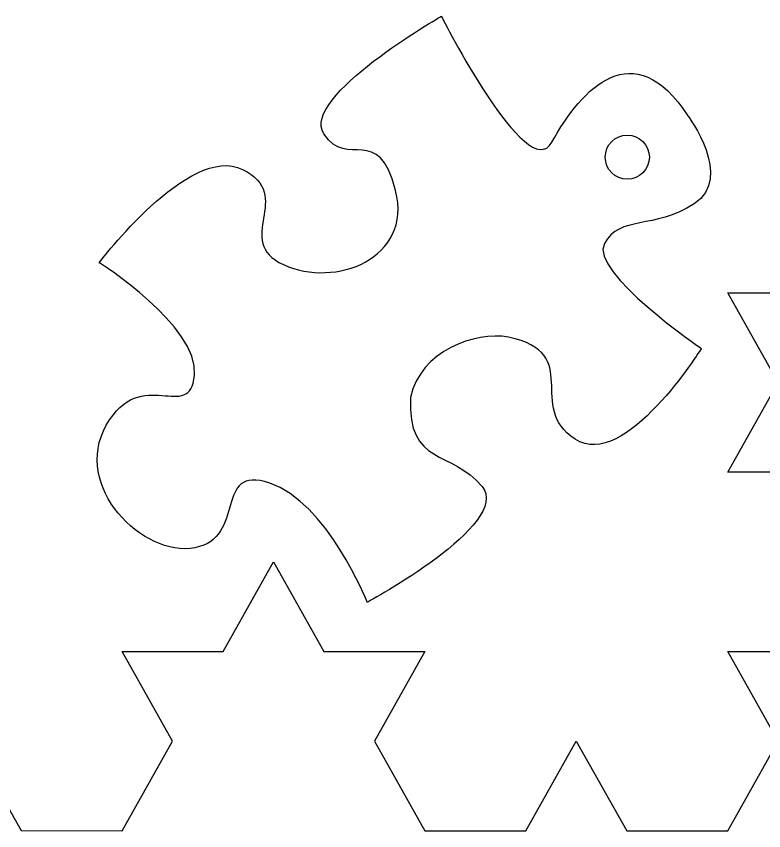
# Model space of a CAD drawing. Extents: x 0 to 244, y 143 to 297.
# Drawn here: x 121.41 to 136.15, y 280.65 to 296.71 of the extents above; entities that cross this region are included whole.
import ezdxf

# ---------------------------------------------------------------- set-up
doc = ezdxf.new("R2010")
doc.units = 0
doc.layers.add('Layer_1', color=7, linetype='CONTINUOUS')

msp = doc.modelspace()

# ---------------------------------------------------------------- linework, layer by layer
at = {"layer": 'Layer_1', "color": 1}
msp.add_lwpolyline([(133.895146, 293.931434), (133.895146, 293.931434)], dxfattribs=at)
at = {"layer": 'Layer_1', "color": 7}
msp.add_lwpolyline([(123.049513, 291.849388), (123.049513, 291.849388)], dxfattribs=at)
at = {"layer": 'Layer_1', "color": 3}
for points in [[(137.430352, 287.716641), (135.440493, 287.716806), (136.435563, 289.483841), (135.43942, 291.252559), (137.429518, 291.252394)], [(120.51392, 282.415059), (121.508956, 280.647463), (123.499063, 280.646885), (124.494132, 282.415602), (123.499063, 284.182919), (125.489425, 284.182754), (126.484486, 285.950911), (127.479531, 284.181914), (129.468837, 284.182079), (128.473767, 282.414485), (129.469093, 280.646325), (131.458654, 280.646903), (132.453699, 282.4145), (133.449041, 280.646903), (135.440237, 280.646738), (135.440237, 280.64654)], [(135.440237, 280.64654), (136.435282, 282.414417), (135.440237, 284.182013), (137.430071, 284.182013)]]:
    msp.add_lwpolyline(points, dxfattribs=at)
at = {"layer": 'Layer_1', "color": 7}
for points in [[(127.478613, 294.390261), (127.006809, 295.113627), (129.794697, 296.708871), (129.794697, 296.708871)], [(129.794697, 296.708871), (129.794697, 296.708871), (131.492486, 293.34916), (131.974898, 294.22811)], [(131.974898, 294.22811), (132.559349, 295.291437), (133.587317, 296.382548), (134.654686, 294.745882)], [(128.892005, 293.274903), (128.552549, 294.623637), (127.949407, 293.666895), (127.478613, 294.390261)], [(134.654686, 294.745882), (134.654686, 294.745882), (135.570511, 293.527475), (134.778951, 293.011218)], [(123.049513, 291.849388), (123.049513, 291.849388), (124.825598, 294.207904), (125.874277, 293.689121)], [(125.874277, 293.689121), (126.92346, 293.170339), (125.665147, 292.277245), (126.681496, 291.810492)], [(126.681496, 291.810492), (127.69734, 291.343739), (129.231462, 291.92617), (128.892005, 293.274903)], [(134.778951, 293.011218), (133.987391, 292.494962), (133.305447, 292.78744), (133.007917, 292.22673)], [(133.007917, 292.22673), (132.711903, 291.66501), (134.919381, 290.159177), (134.919381, 290.159177)], [(124.927637, 289.630291), (125.014522, 290.603198), (123.049513, 291.849388), (123.049513, 291.849388)], [(131.115648, 290.381945), (130.465023, 290.497623), (129.378964, 290.109673), (129.187515, 289.192837)], [(132.431043, 288.366422), (131.451569, 289.004418), (132.609864, 290.06623), (131.115648, 290.381945)], [(134.919381, 290.159177), (134.919381, 290.159177), (133.410516, 287.72893), (132.431043, 288.366422)], [(123.188932, 288.645261), (123.875423, 289.855585), (124.843783, 288.668497), (124.927637, 289.630291)], [(129.187515, 289.192837), (129.121846, 287.824402), (129.997765, 288.171941), (130.597371, 287.435442)], [(124.93673, 286.227643), (123.914319, 286.027606), (122.503957, 287.437967), (123.188932, 288.645261)], [(126.410234, 287.502121), (125.285279, 287.87037), (125.959141, 286.418082), (124.93673, 286.227643)], [(128.335337, 285.151687), (128.335337, 285.151687), (127.535189, 287.135386), (126.410234, 287.502121)], [(130.597371, 287.435442), (131.198997, 286.700457), (128.335337, 285.151687), (128.335337, 285.151687)]]:
    msp.add_open_spline(points, degree=3, dxfattribs=at)
at = {"layer": 'Layer_1', "color": 1}
for points in [[(133.025365, 293.931434), (133.025365, 294.17162), (133.220072, 294.366327), (133.460258, 294.366327)], [(133.460258, 294.366327), (133.700439, 294.366327), (133.895146, 294.17162), (133.895146, 293.931434)], [(133.460258, 293.496545), (133.220072, 293.496545), (133.025365, 293.691253), (133.025365, 293.931434)], [(133.895146, 293.931434), (133.895146, 293.691253), (133.700439, 293.496545), (133.460258, 293.496545)]]:
    msp.add_open_spline(points, degree=3, dxfattribs=at)

doc.saveas('drawing.dxf')
